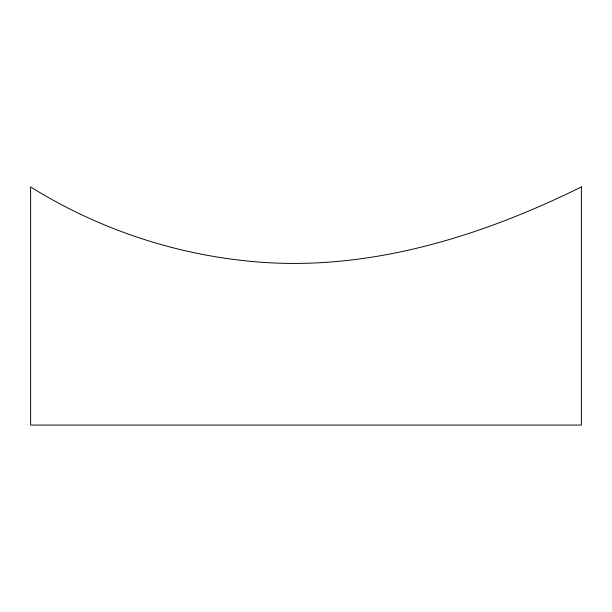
<?xml version="1.0" encoding="UTF-8"?>
<svg xmlns="http://www.w3.org/2000/svg" width="612" height="612" viewBox="0 0 612 612"><rect width="100%" height="100%" fill="white"/><g stroke="black" fill="none" stroke-linecap="round" stroke-linejoin="round"><path stroke-width="0.92" d="M581.4 186.928C481.437 236.293 369.839 271.223 257.185 261.921C177.097 255.388 98.784 229.431 30.6 186.928L30.6 425.072L581.4 425.072L581.4 186.928"/></g></svg>
